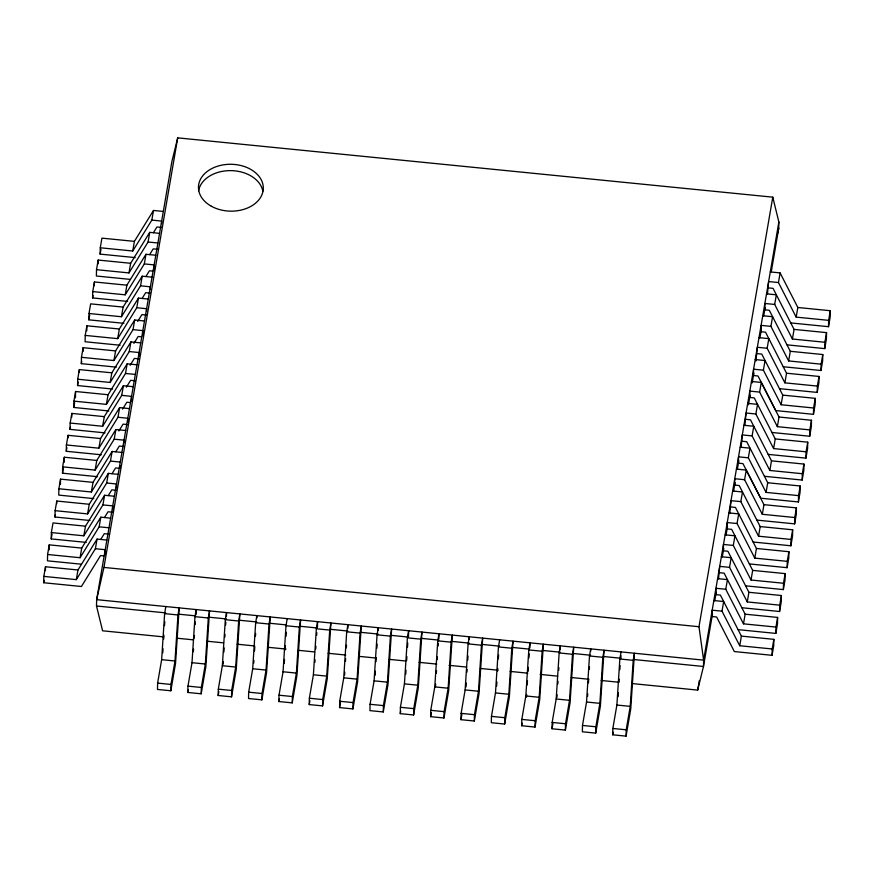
<?xml version="1.0" encoding="UTF-8"?>
<svg xmlns="http://www.w3.org/2000/svg" width="874" height="874" viewBox="0 0 874 874"><rect width="100%" height="100%" fill="white"/><g stroke="black" fill="none" stroke-linecap="round" stroke-linejoin="round"><path stroke-width="1.31" d="M103.94 555.93L100.521 555.58L81.424 586.498L43.7 582.74L43.831 576.392L45.492 566.756L77.961 569.99L97.058 539.083L106.868 540.066M45.404 570.558L45.492 566.756M110.637 518.151L100.816 517.179L81.719 548.085L49.25 544.852L47.6 554.487L47.458 560.824L81.151 564.189M49.141 549.921L49.25 544.852M86.264 542.404L51.227 538.919L51.358 532.583L53.019 522.936L85.488 526.181L104.585 495.263L114.396 496.246M90.022 520.5L54.986 517.015L55.117 510.667L56.777 501.031L89.246 504.265L108.343 473.358L118.165 474.342M56.723 503.566L56.777 501.031M121.923 452.426L112.101 451.454L93.015 482.361L60.535 479.127L58.886 488.763L58.755 495.099L93.78 498.595M60.437 484.196L60.535 479.127M97.549 476.691L62.513 473.195L62.644 466.858L64.305 457.222L96.774 460.456L115.871 429.538L125.681 430.521M64.195 462.291L64.305 457.222M101.308 454.775L66.271 451.29L66.413 444.953L68.063 435.307L100.543 438.54L119.629 407.634L129.45 408.617M68.008 437.841L68.063 435.307M105.077 432.87L70.04 429.374L70.171 423.038L71.832 413.402L104.301 416.636L123.398 385.729L133.209 386.701M71.744 417.204L71.832 413.402M108.835 410.966L73.798 407.47L73.929 401.133L75.59 391.497L108.059 394.731L127.156 363.813L136.978 364.797M75.459 397.834L75.59 391.497M112.593 389.05L77.567 385.565L77.699 379.229L79.348 369.582L111.828 372.816L130.925 341.909L140.736 342.892M79.305 372.116L79.348 369.582M116.362 367.146L81.326 363.65L81.457 357.313L83.117 347.677L115.587 350.911L134.683 320.004L144.494 320.977M83.041 351.479L83.117 347.677M148.263 299.072L138.442 298.089L119.356 329.006L86.876 325.773L85.226 335.408L85.095 341.745L120.12 345.241M86.777 330.842L86.876 325.773M123.89 323.325L88.853 319.84L88.984 313.504L90.645 303.857L123.114 307.091L142.211 276.184L152.021 277.167M127.648 301.421L92.611 297.925L92.753 291.588L94.403 281.952L126.872 285.186L145.969 254.279L155.791 255.252M94.326 285.754L94.403 281.952M159.549 233.347L149.738 232.364L130.641 263.282L98.161 260.048L96.511 269.684L96.38 276.02L130.062 279.374M98.085 263.85L98.161 260.048M135.175 257.601L100.139 254.115L100.27 247.779L101.93 238.132L134.399 241.366L153.496 210.459L163.318 211.442M163.733 636.895L102.597 630.799L96.501 605.988L96.643 599.651L171.894 161.493L177.706 137.863L772.769 197.163L778.865 221.974L778.734 228.311L771.283 271.694M105.109 554.772L105.219 549.702L95.397 548.719L76.311 579.637L43.831 576.392M112.659 509.684L112.746 505.882L102.924 504.91L83.828 535.817L51.358 532.583M116.428 487.779L116.504 483.978L106.694 482.994L87.597 513.912L55.117 510.667M120.131 468.409L120.186 465.875M123.977 442.692L124.032 440.157L114.21 439.185L95.124 470.092L62.644 466.858M127.713 422.055L127.79 418.253L117.979 417.269L98.882 448.187L66.413 444.953M131.45 401.417L131.559 396.348L121.737 395.365L102.64 426.272L70.171 423.038M138.999 356.33L139.086 352.528L129.265 351.545L110.168 382.462L77.699 379.229M142.735 335.692L142.844 330.623L133.023 329.64L113.937 360.547L81.457 357.313M146.548 311.242L146.603 308.708L136.792 307.735L117.695 338.642L85.226 335.408M150.317 289.338L150.372 286.803L140.55 285.82L121.453 316.738L88.984 313.504M154.021 269.968L154.13 264.898L144.319 263.915L125.222 294.822L92.753 291.588M161.603 223.613L161.657 221.078L151.836 220.106L132.75 251.013L100.27 247.779M165.831 606.545L164.618 613.635L161.646 659.662L157.626 683.107L157.484 689.444L170.845 690.777L175.521 663.541L179.181 607.878L177.968 614.968L174.997 660.995L170.976 684.44L170.845 690.777M201.195 693.803L201.326 687.467L205.346 664.021L208.318 617.984L209.531 610.904L205.871 666.567L201.195 693.803L187.834 692.47L187.965 686.134L191.996 662.689L194.968 616.662L196.18 609.571L196.071 614.641M231.544 696.829L231.676 690.482L235.696 667.048L238.668 621.01L239.88 613.93L236.22 669.593L231.544 696.829L218.183 695.496L218.314 689.16L222.346 665.715L225.317 619.677L226.53 612.598L226.453 616.399M256.825 618.158L256.88 615.624L255.667 622.703L252.695 668.741L248.664 692.175L248.533 698.523L261.883 699.845L266.57 672.609L270.23 616.946L269.017 624.036L266.046 670.074L262.025 693.508L261.883 699.845M292.233 702.871L292.375 696.534L296.395 673.089L299.367 627.062L300.58 619.972L296.92 675.635L292.233 702.871L278.882 701.538L279.014 695.201L283.045 671.767L286.006 625.729L287.229 618.639M322.582 705.897L322.714 699.561L326.745 676.115L329.716 630.088L330.929 622.998L327.258 678.661L322.582 705.897L309.232 704.564L309.363 698.228L313.395 674.783L316.355 628.756L317.579 621.665L317.47 626.734M352.932 708.923L353.063 702.587L357.095 679.142L360.066 633.115L361.279 626.024L357.608 681.687L352.932 708.923L339.582 707.59L339.713 701.254L343.744 677.809L346.705 631.782L347.928 624.692L347.841 628.493M378.224 630.252L378.278 627.718L377.055 634.808L374.094 680.835L370.063 704.28L369.931 710.617L383.282 711.949L387.958 684.713L391.628 629.051L390.405 636.13L387.444 682.168L383.413 705.613L383.282 711.949M413.631 714.976L413.763 708.628L417.794 685.194L420.755 639.156L421.978 632.077L418.307 687.74L413.631 714.976L400.281 713.643L400.412 707.306L404.433 683.861L407.404 637.823L408.628 630.744L408.486 637.08M443.981 717.991L444.112 711.654L448.144 688.22L451.104 642.182L452.328 635.092L448.657 690.755L443.981 717.991L430.631 716.669L430.762 710.322L434.782 686.888L437.754 640.85L438.966 633.77L438.868 638.839M474.331 721.017L474.462 714.681L478.493 691.236L481.454 645.209L482.677 638.118L479.007 693.781L474.331 721.017L460.98 719.684L461.111 713.348L465.132 689.914L468.103 643.876L469.316 636.785L469.272 639.32M499.666 639.812L498.453 646.902L495.482 692.929L491.461 716.374L491.33 722.711L504.68 724.043L509.356 696.807L513.027 641.145L511.803 648.235L508.832 694.262L504.811 717.707L504.68 724.043M535.03 727.07L535.161 720.733L539.182 697.288L542.153 651.25L543.377 644.171L539.706 699.834L535.03 727.07L521.669 725.737L521.811 719.4L525.831 695.955L528.803 649.928L530.015 642.838L529.906 647.907M565.38 730.096L565.511 723.759L569.531 700.314L572.503 654.276L573.715 647.197L570.056 702.86L565.38 730.096L552.018 728.763L552.16 722.427L556.181 698.981L559.152 652.944L560.365 645.864L560.289 649.666M590.66 651.425L590.715 648.89L589.502 655.97L586.53 702.008L582.499 725.453L582.368 731.789L595.729 733.111L600.405 705.886L604.065 650.212L602.852 657.303L599.881 703.341L595.86 726.775L595.729 733.111M626.079 736.137L626.21 729.801L630.23 706.356L633.202 660.329L634.415 653.239L630.755 708.901L626.079 736.137L612.718 734.805L612.849 728.468L616.88 705.034L619.852 658.996L621.064 651.906M620.933 658.253L620.988 655.719M718.526 578.839L719.717 566.374L729.539 567.346L747.259 601.924L779.728 605.169L779.597 611.505L741.873 607.736M729.823 513.114L731.003 500.649L740.824 501.621L758.545 536.199L791.014 539.444L790.883 545.78L753.159 542.022M741.108 447.39L742.299 434.924L752.11 435.897L769.83 470.474L802.31 473.719L802.168 480.055L764.444 476.297M744.866 425.485L746.057 413.009L755.868 413.992L773.599 448.57L806.068 451.803L805.937 458.14L768.202 454.382M755.944 360.984L757.343 347.284L767.164 348.267L784.885 382.845L817.354 386.079L817.223 392.415L779.499 388.657M767.448 294.035L768.628 281.559L778.45 282.542L796.17 317.12L828.639 320.354L828.508 326.69L790.784 322.932M772.201 648.978L739.732 645.744L722.011 611.166L712.19 610.183L712.059 616.52L716.625 616.978L734.346 651.556L772.07 655.314L772.201 648.978L773.861 639.342L741.381 636.108L720.384 595.074L715.817 594.615L715.959 588.278L725.77 589.262L743.49 623.839L775.97 627.073L775.839 633.41L738.104 629.651M773.861 639.342L773.73 645.678L772.07 655.314M719.586 572.71L724.142 573.158L745.151 614.193L777.62 617.426L777.489 623.774L775.839 633.41M745.631 585.831L783.355 589.589L783.486 583.253L751.017 580.019L733.297 545.442L723.475 544.458L723.344 550.795L727.911 551.254L748.909 592.288L781.389 595.522L781.247 601.858L779.597 611.505M749.389 563.927L787.124 567.685L787.256 561.348L754.786 558.115L737.055 523.537L727.244 522.554L727.113 528.89L731.669 529.349L752.678 570.383L785.147 573.617L785.016 579.954L783.355 589.589M730.872 506.986L735.438 507.433L756.436 548.468L788.905 551.712L788.774 558.049L787.124 567.685M756.917 520.106L794.652 523.865L794.783 517.528L762.303 514.294L744.582 479.717L734.772 478.733L734.641 485.07L739.196 485.529L760.194 526.563L792.674 529.797L792.543 536.133L790.883 545.78M736.421 469.098L746.243 470.081L763.963 504.659L796.433 507.892L796.301 514.229L794.652 523.865M798.541 495.624L766.072 492.39L748.352 457.812L738.53 456.829L738.399 463.165L742.955 463.624L760.686 498.202L798.41 501.96L798.541 495.624L800.202 485.988L767.722 482.743L746.724 441.709L742.157 441.261M800.202 485.988L800.071 492.324L798.41 501.96M745.926 419.345L750.482 419.804L771.491 460.838L803.96 464.072L803.829 470.409L802.168 480.055M771.971 432.477L809.695 436.235L809.827 429.899L777.357 426.665L759.637 392.087L749.816 391.104L749.684 397.441L754.251 397.899L775.249 438.934L807.729 442.168L807.587 448.504L805.937 458.14M751.476 381.468L761.287 382.441L779.018 417.018L811.487 420.263L811.356 426.599L809.695 436.235M813.596 407.994L781.116 404.749L763.395 370.172L753.585 369.199L753.454 375.536L758.009 375.984L775.73 410.572L813.465 414.331L813.596 407.994L815.245 398.347L782.776 395.114L761.778 354.079L757.212 353.631M815.245 398.347L815.114 404.684L813.465 414.331M783.257 366.752L820.981 370.51L821.123 364.174L788.643 360.94L770.923 326.363L761.112 325.379L760.97 331.716L765.537 332.175L786.534 373.209L819.014 376.443L818.883 382.779L817.223 392.415M787.015 344.848L824.75 348.606L824.881 342.269L792.412 339.025L774.692 304.447L764.87 303.475L764.739 309.811L769.295 310.259L790.304 351.293L822.773 354.538L822.642 360.875L820.981 370.51M768.497 287.907L773.064 288.354L794.062 329.389L826.542 332.623L826.4 338.959L824.75 348.606M770.289 271.923L780.1 272.906L797.831 307.484L830.3 310.718L830.169 317.054L828.508 326.69M162.782 652.736L163.034 648.672M163.646 639.189L163.908 635.136M164.52 625.653L164.782 621.589M193.383 651.698L193.558 648.989M194.257 638.151L194.432 635.453M195.131 624.615L195.306 621.906M223.121 664.196L223.296 661.487M223.908 652.015L224.17 647.951M224.869 637.124L225.044 634.415M225.656 624.932L225.831 622.222M253.733 663.158L253.908 660.449M254.52 650.977L254.782 646.913M255.481 636.086L255.656 633.377M284.258 663.475L284.52 659.411M285.132 649.939L285.394 645.875M286.006 636.403L286.268 632.339M314.869 662.437L315.044 659.728M315.743 648.901L315.918 646.192M316.617 635.365L316.792 632.656M344.607 674.936L344.782 672.237M345.481 661.399L345.656 658.69M346.355 647.863L346.53 645.154M375.132 675.252L375.394 671.199M376.006 661.716L376.268 657.652M376.88 648.18L377.142 644.116M405.744 674.215L406.006 670.161M406.618 660.678L406.88 656.614M407.492 647.142L407.754 643.078M435.481 686.724L435.656 684.014M436.355 673.177L436.53 670.478M437.229 659.641L437.404 656.931M438.103 646.105L438.278 643.395M466.006 687.04L466.268 682.976M466.967 672.139L467.142 669.44M467.754 659.957L468.016 655.893M496.618 686.003L496.88 681.939M497.579 671.112L497.754 668.402M498.355 658.92L498.617 654.855M526.443 697.146L526.618 694.437M527.23 684.965L527.481 680.901M528.093 671.418L528.355 667.365M528.967 657.882L529.229 653.818M556.967 697.463L557.131 694.754M557.831 683.927L558.005 681.217M558.704 670.391L558.879 667.681M587.568 696.425L587.743 693.716M588.442 682.889L588.617 680.18M589.316 669.353L589.491 666.644M618.093 696.742L618.355 692.678M619.054 681.851L619.229 679.142M619.841 669.67L620.103 665.606M43.7 582.74L44.115 580.325M51.227 538.919L52.058 534.101M54.986 517.015L55.401 514.6M62.513 473.195L63.343 468.377M66.271 451.29L66.894 447.674M70.04 429.374L70.455 426.971M73.798 407.47L74.629 402.652M77.567 385.565L78.19 381.949M81.326 363.65L81.741 361.246M88.853 319.84L89.683 315.022M92.611 297.925L93.026 295.521M100.139 254.115L100.969 249.298M76.311 579.637L77.961 569.99M47.6 554.487L80.069 557.721L81.719 548.085M83.828 535.817L85.488 526.181M87.597 513.912L89.246 504.265M58.886 488.763L91.355 491.996L93.015 482.361M95.124 470.092L96.774 460.456M98.882 448.187L100.543 438.54M102.64 426.272L104.301 416.636M73.929 401.133L106.41 404.367L108.059 394.731M110.168 382.462L111.828 372.816M113.937 360.547L115.587 350.911M117.695 338.642L119.356 329.006M121.453 316.738L123.114 307.091M125.222 294.822L126.872 285.186M96.511 269.684L128.981 272.917L130.641 263.282M132.75 251.013L134.399 241.366M95.397 548.719L97.058 539.083M80.069 557.721L99.166 526.814L100.816 517.179M102.924 504.91L104.585 495.263M106.694 482.994L108.343 473.358M91.355 491.996L110.452 461.09L112.101 451.454M114.21 439.185L115.871 429.538M117.979 417.269L119.629 407.634M121.737 395.365L123.398 385.729M106.41 404.367L125.506 373.46L127.156 363.813M129.265 351.545L130.925 341.909M133.023 329.64L134.683 320.004M136.792 307.735L138.442 298.089M140.55 285.82L142.211 276.184M144.319 263.915L145.969 254.279M128.981 272.917L148.077 242.011L149.738 232.364M151.836 220.106L153.496 210.459M632.448 683.599L697.671 690.099L703.483 666.48L703.614 660.132L96.643 599.651L103.93 567.423L177.706 137.863M187.834 692.47L188.281 689.881M218.183 695.496L218.85 691.607M278.882 701.538L279.33 698.949M309.232 704.564L309.899 700.675M339.582 707.59L340.467 702.401M400.281 713.643L400.729 711.043M430.631 716.669L431.297 712.769M460.98 719.684L461.865 714.506M521.669 725.737L522.117 723.148M552.018 728.763L552.914 723.574M612.718 734.805L613.166 732.215M778.865 221.974L703.614 660.132L698.992 626.724L772.769 197.163M697.671 690.099L699.276 680.704M712.474 614.116L703.483 666.48L634.284 659.575M714.768 600.755L716.232 592.201M722.295 556.935L723.759 548.391M726.054 535.03L727.529 526.487M733.581 491.21L735.045 482.667M737.339 469.305L738.814 460.762M748.417 404.804L750.1 395.037M752.186 382.899L753.858 373.122M759.921 337.856L761.385 329.312M763.679 315.94L765.154 307.397M722.011 611.166L723.661 601.52L713.85 600.547M725.77 589.262L727.43 579.615L717.609 578.643M729.539 567.346L731.188 557.71L721.378 556.727M733.297 545.442L734.947 535.806L725.136 534.822M737.055 523.537L738.716 513.89L728.894 512.918M740.824 501.621L742.474 491.986L732.663 491.002M744.582 479.717L746.243 470.081M748.352 457.812L750.001 448.165L740.191 447.193M752.11 435.897L753.77 426.261L743.949 425.277M755.868 413.992L757.529 404.356L747.707 403.373M759.637 392.087L761.287 382.441M763.395 370.172L765.056 360.536L755.234 359.553M767.164 348.267L768.814 338.631L759.003 337.648M770.923 326.363L772.583 316.716L762.762 315.743M774.692 304.447L776.341 294.811L766.531 293.828M778.45 282.542L780.1 272.906M739.732 645.744L741.381 636.108M743.49 623.839L745.151 614.193M747.259 601.924L748.909 592.288M751.017 580.019L752.678 570.383M754.786 558.115L756.436 548.468M758.545 536.199L760.194 526.563M762.303 514.294L763.963 504.659M766.072 492.39L767.722 482.743M769.83 470.474L771.491 460.838M773.599 448.57L775.249 438.934M777.357 426.665L779.018 417.018M781.116 404.749L782.776 395.114M784.885 382.845L786.534 373.209M788.643 360.94L790.304 351.293M792.412 339.025L794.062 329.389M796.17 317.12L797.831 307.484M775.97 627.073L777.62 617.426M779.728 605.169L781.389 595.522M783.486 583.253L785.147 573.617M787.256 561.348L788.905 551.712M791.014 539.444L792.674 529.797M794.783 517.528L796.433 507.892M802.31 473.719L803.96 464.072M806.068 451.803L807.729 442.168M809.827 429.899L811.487 420.263M817.354 386.079L819.014 376.443M821.123 364.174L822.773 354.538M824.881 342.269L826.542 332.623M828.639 320.354L830.3 310.718M777.565 233.467L778.734 228.311M153.431 232.681L156.959 226.967L161.526 227.415M149.662 254.596L153.201 248.872L157.757 249.319M145.903 276.501L149.443 270.776L152.863 271.115M142.134 298.405L145.674 292.692L150.241 293.14M137.666 321.468L141.916 314.596L146.471 315.044M133.908 343.373L138.147 336.501L141.566 336.84M130.139 365.277L134.388 358.406L138.944 358.864M126.38 387.193L130.619 380.321L135.186 380.769M122.622 409.098L126.861 402.226L130.281 402.564M118.853 431.002L123.103 424.13L127.659 424.589M115.805 451.771L119.334 446.046L123.9 446.494M112.036 473.675L115.576 467.951L118.995 468.289M108.278 495.58L111.806 489.855L116.373 490.314M104.509 517.495L108.048 511.771L112.604 512.219M100.75 539.4L104.29 533.675L108.846 534.134M148.077 242.011L157.899 242.983M125.506 373.46L135.317 374.433M110.452 461.09L120.262 462.073M99.166 526.814L108.977 527.798M103.93 567.423L698.992 626.724M96.501 605.988L165.699 612.882M179.05 614.214L194.738 615.777M209.399 617.241L226.399 618.934M239.749 620.267L256.748 621.96M270.099 623.293L285.787 624.855M300.448 626.308L317.448 628.002M330.798 629.335L347.797 631.028M361.148 632.361L378.136 634.054M391.497 635.387L407.186 636.949M421.847 638.413L438.835 640.107M452.197 641.429L469.185 643.122M482.546 644.455L499.535 646.148M512.885 647.481L528.573 649.043M543.235 650.507L560.234 652.201M573.584 653.534L590.584 655.227M603.934 656.56L619.622 658.122M164.618 613.635L177.968 614.968M194.968 616.662L208.318 617.984M225.317 619.677L238.668 621.01M255.667 622.703L269.017 624.036M286.006 625.729L299.367 627.062M316.355 628.756L329.716 630.088M346.705 631.782L360.066 633.115M377.055 634.808L390.405 636.13M407.404 637.823L420.755 639.156M437.754 640.85L451.104 642.182M468.103 643.876L481.454 645.209M498.453 646.902L511.803 648.235M528.803 649.928L542.153 651.25M559.152 652.944L572.503 654.276M589.502 655.97L602.852 657.303M619.852 658.996L633.202 660.329M177.324 638.249L193.624 639.877M207.214 641.232L223.515 642.849M237.105 644.204L254.76 645.962M268.351 647.317L286.017 649.076M298.242 650.3L314.542 651.928M328.132 653.282L345.787 655.041M359.378 656.396L375.678 658.013M389.269 659.367L405.569 660.995M419.149 662.35L436.814 664.109M449.039 665.322L466.705 667.091M480.296 668.435L497.951 670.205M510.176 671.418L527.841 673.177M540.066 674.4L557.732 676.159M571.312 677.514L588.978 679.273M601.203 680.485L618.868 682.244M161.646 659.662L174.997 660.995M191.996 662.689L205.346 664.021M222.346 665.715L235.696 667.048M252.695 668.741L266.046 670.074M283.045 671.767L296.395 673.089M313.395 674.783L326.745 676.115M343.744 677.809L357.095 679.142M374.094 680.835L387.444 682.168M404.433 683.861L417.794 685.194M434.782 686.888L448.144 688.22M465.132 689.914L478.493 691.236M495.482 692.929L508.832 694.262M525.831 695.955L539.182 697.288M556.181 698.981L569.531 700.314M586.53 702.008L599.881 703.341M616.88 705.034L630.23 706.356M157.626 683.107L170.976 684.44M187.965 686.134L201.326 687.467M218.314 689.16L231.676 690.482M248.664 692.175L262.025 693.508M279.014 695.201L292.375 696.534M309.363 698.228L322.714 699.561M339.713 701.254L353.063 702.587M370.063 704.28L383.413 705.613M400.412 707.306L413.763 708.628M430.762 710.322L444.112 711.654M461.111 713.348L474.462 714.681M491.461 716.374L504.811 717.707M521.811 719.4L535.161 720.733M552.16 722.427L565.511 723.759M582.499 725.453L595.86 726.775M612.849 728.468L626.21 729.801M198.573 190.86A32.414 23.434 1.2 0 1 230.496 170.616A32.414 23.434 1.2 0 1 262.856 191.144M211.344 206.231A32.414 23.434 1.2 0 0 263.052 190.925A32.414 23.434 1.2 0 0 218.249 166.005A32.414 23.434 1.2 0 0 211.344 206.231"/></g></svg>
